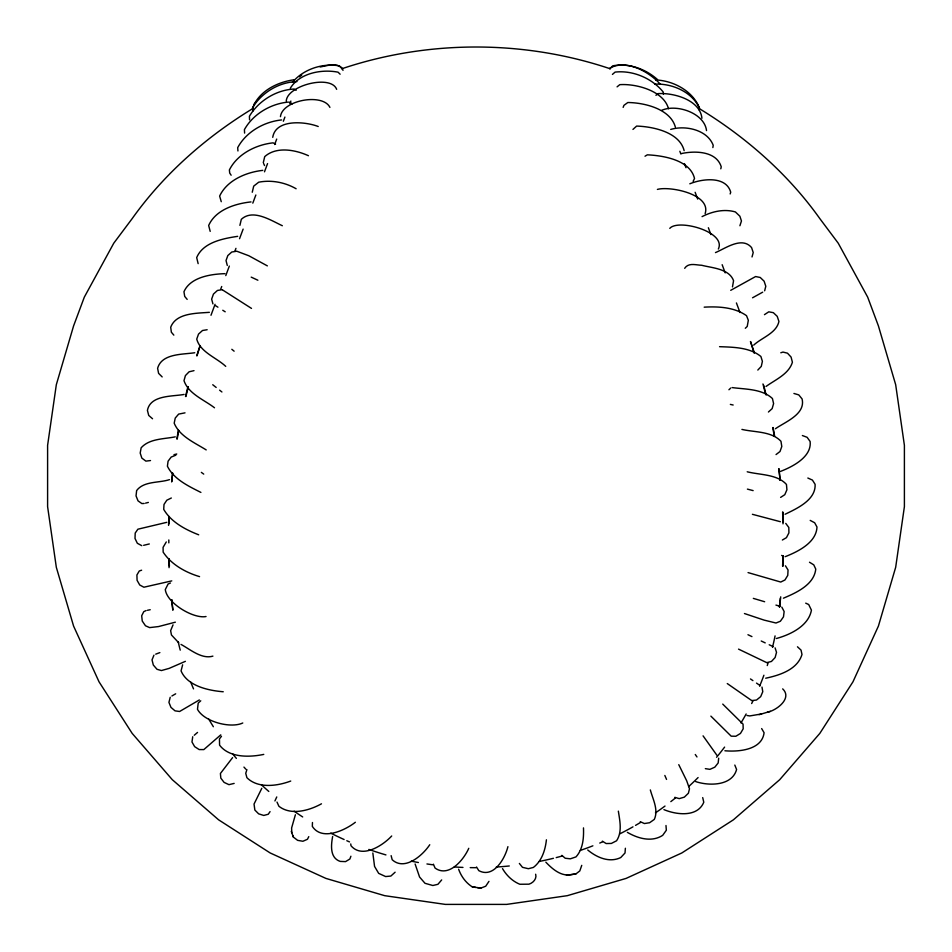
<?xml version="1.0" encoding="UTF-8"?>
<svg xmlns="http://www.w3.org/2000/svg" width="952" height="952" viewBox="0 0 952 952"><rect width="100%" height="100%" fill="white"/><g stroke="black" fill="none" stroke-linecap="round" stroke-linejoin="round"><path stroke-width="1.43" d="M372.839 852.992L374.564 866.439L378.67 873.365L385.631 876.554L390.867 876.054L395.116 872.199M272.736 137.338C275.687 118.75 305.259 121.463 318.23 126.509M718.689 758.197L718.177 762.945L714.821 767.169L709.93 769.347L705.337 768.645M581.755 865.356L579.816 870.913L575.865 873.948L571.271 874.591M699.339 110.194L699.434 107.79L697.816 104.613M280.447 116.668C282.28 100.079 322.871 92.832 329.916 107.386M701.933 118.262C699.946 99.865 673.933 92.725 658.272 93.594L655.928 95.319M286.255 101.114C287.064 85.406 331.01 74.232 336.651 89.333M171.753 481.7L172.609 473.144M706.527 130.591C704.397 112.883 676.217 103.637 661.557 110.396M291.776 832.726L291.621 827.942L295.394 814.757M171.681 481.712L172.645 473.144M312.47 822.516L312.327 826.384C321.847 841.187 344.803 830.489 355.358 822.254M507.916 846.661C505 858.549 493.564 878.636 478.808 870.64L476.524 866.998M712.858 147.572L713.215 145.275C707.3 129.722 685.333 125.045 670.708 129.436M332.653 836.475C331.01 845.09 329.701 857.966 340.245 861.405L345.564 861.608L349.86 859.025L350.907 856.229M253.625 105.505C260.646 90.38 278.079 81.908 294.073 79.778M732.481 286.897L733.564 280.697C729.184 268.678 712.334 268.024 701.672 265.263C695.9 265.108 688.546 262.371 684.678 268.321M488.959 881.35L485.734 886.205L480.95 888.061L477.452 887.621M720.795 168.825L721.235 166.79C716.344 151.011 695.043 150.642 681.442 153.558M674.825 797.336L679.228 798.633L684.345 797.133L688.403 793.23L689.486 788.768L686.725 780.866L678.764 764.658M252.696 107.992L254.684 103.292M468.765 848.315C463.719 859.823 448.808 877.875 435.076 868.081L433.398 864.178M764.646 290.8L765.801 286.278L764.111 281.185L760.22 277.472L755.602 276.544L730.719 290.324M718.355 249.031C726.673 231.871 678.11 218.555 669.78 228.373M752.02 256.957L753.222 252.554L751.58 247.579C741.965 236.251 725.781 248.234 715.476 252.589M441.68 879.922L437.92 884.313L432.851 885.503L425.008 883.301L419.57 877.018L415.108 863.988M182.641 664.817L181.059 670.874C187.413 686.094 208.559 690.581 223.244 691.759M730.16 193.946L730.719 192.209C726.078 175.608 701.969 178.75 689.819 183.795M290.3 88.25C299.464 73.102 321.526 68.949 338.043 72.173L340.126 74.208M705.146 213.605C711.406 194.113 669.875 185.926 657.404 189.412M210.987 315.279L215.069 304.307M220.697 289.229L221.721 286.504M225.779 275.604L229.337 266.072M234.93 251.09L235.953 248.341M239.535 238.726L243.129 229.111M252.804 203.145L255.85 195.005M264.489 171.812L267.56 163.589M274.676 144.514L276.699 139.087M283.351 121.249L284.91 117.072M289.92 103.637L290.884 101.043M623.143 107.386L623.965 105.315L627.832 102.519C644.516 102.673 670.553 108.968 675.408 127.247M429.757 844.733C422.688 855.408 404.695 871.294 392.176 859.716L391.129 855.634M173.038 624.857L170.634 630.64L171.455 634.972L178.738 642.79M274.926 800.953L276.758 796.955M609.863 68.818L612.743 65.831C628.725 62.856 645.575 68.841 657.534 79.575M739.906 225.743L741.453 220.983L739.882 216.223L735.396 211.939C724.258 208.678 712.132 211.439 702.064 216.628M308.781 836.641L307.448 839.271L302.903 841.259L297.631 840.354L293.383 837.094L291.264 831.31M693.115 181.344L694.52 178.5C690.188 160.043 663.52 155.593 647.348 154.831L645.016 156.223M246.901 769.621L245.747 773.31L246.901 777.689C258.016 788.827 277.401 786.066 290.729 781.045M261.812 788.304L254.041 804.059L254.85 810.033L258.647 813.841L263.764 815.447L268.262 814.246L270.059 811.628M391.7 835.987C382.775 845.602 362.129 858.978 350.979 845.721L350.752 843.936M166.279 541.95L163.078 547.352L163.161 552.136C171.312 564.572 185.652 572.485 199.563 576.626M292.419 82.336C303.486 69.151 322.407 62.951 339.257 65.831L342.137 68.818M632.949 129.412L636.626 126.081C653.167 126.592 679.538 132.197 684.143 150.654M221.483 736.301L219.448 738.895L219.579 745.154C229.301 757.971 249.674 757.364 263.764 754.4M232.585 757.637L220.412 773.488L220.816 778.117L224.089 782.389L228.956 784.662L234.156 783.413M321.467 803.809C309.364 810.533 290.943 815.816 278.888 806.249L277.008 802.072M192.72 736.741L191.983 741.989L194.648 746.654L199.17 749.557L203.823 749.593L220.769 734.861M745.309 328.273L747.225 326.429L748.332 320.288L746.523 315.683C734.516 307.187 718.367 306.342 704.183 307.163M609.673 68.318C625.738 58.798 649.157 71.614 660.295 84.252M728.934 389.749L730.791 388.023M200.753 700.803L198.218 703.088L197.48 709.299C204.121 721.806 230.741 728.732 242.772 722.984M757.816 370.054L761.291 366.389L762.397 361.343L760.898 356.488C749.664 347.278 733.361 347.206 719.557 346.683M612.433 74.411L615.087 72.102C632.83 70.103 651.87 78.159 663.163 91.939L663.437 94.319M170.23 697.269L168.932 702.374L170.944 707.36L175.025 710.846L179.607 711.489L199.349 699.946M194.267 735.241L197.54 732.433M768.431 412.014L772.143 408.634L773.595 403.588L772.429 398.519C761.993 388.773 745.511 389.368 732.183 387.583M617.074 86.858L619.764 84.669C636.233 83.502 663.841 90.94 668.506 108.73M764.456 314.66L768.764 311.828L773.345 312.673L777.225 316.35L778.926 321.455C776.416 333.271 761.814 337.567 753.71 345.112M299.487 76.85L301.76 75.041M776.047 454.568L780.009 451.51L781.794 446.5L780.961 441.276C771.394 431.137 754.662 432.387 741.917 429.411M153.95 655.19L152.022 659.867L153.32 665.032L157.009 669.292L161.423 670.553L169.111 668.399L185.39 661.331M171.895 695.983L175.668 693.806M782.365 540.022L786.447 537.654L788.911 532.87L788.815 527.491L785.757 523.398M752.556 297.786L762.695 292.169M253.244 108.278C206.441 136.695 164.018 173.835 132.173 218.615L113.764 243.2L84.323 297.131L73.59 325.905L56.323 384.703L47.6 445.357L47.6 506.642L56.323 567.297L73.59 626.095L99.044 681.834L132.173 733.385L172.3 779.7L218.615 819.827L270.166 852.956L325.905 878.41L384.703 895.677L445.357 904.4L506.642 904.4L567.297 895.677L626.095 878.41L681.834 852.956L733.385 819.827L779.7 779.7L819.827 733.385L852.956 681.834L878.41 626.095L895.677 567.297L904.4 506.642L904.4 445.357L895.677 384.703L878.41 325.905L867.677 297.131L838.236 243.2L819.827 218.615C787.982 173.835 745.559 136.695 698.756 108.278M767.383 712.227C776.546 710.466 792.647 698.328 782.687 688.879M766.015 386.464C775.428 379.634 788.792 374.124 792.409 362.236L791.076 357.06L787.482 353.18L782.972 352.073L780.807 352.775M146.072 610.577L143.776 611.66L141.693 615.754L142.253 621.049L145.477 625.773L149.654 627.606L158.556 626.559L175.358 622.18M170.444 583.005L168.111 583.981L165.291 589.597C167.005 603.294 193.565 619.026 206.037 616.527M775.404 428.745C785.376 421.772 805.785 414.203 802.084 398.936L798.776 394.89L793.92 393.462M212.903 656.13C201.741 659.462 190.305 649.454 181.023 644.421M155.723 654.143L159.865 652.608M171.336 498.003L166.802 500.228L164.006 504.441L163.72 509.368C171.098 522.112 185.438 529.633 198.694 534.81M175.87 455.175L171.193 457.067L168.076 461.185L167.409 466.218C173.776 479.296 188.567 486.174 200.908 492.422M141.622 570.212L139.29 570.974L136.909 574.972L137.076 580.327L139.742 585.004L143.883 587.217L171.765 580.887M780.616 497.396L784.793 494.683L786.923 489.768L786.447 484.437C777.213 474.144 759.993 475.024 747.213 471.787M747.011 715.487L749.736 715.94L761.576 713.952M759.089 714.69L770.382 711.334M341.744 68.782C428.079 39.758 523.921 39.758 610.256 68.782M783.437 598.189C796.217 592.798 814.162 584.73 815.757 569.082L813.758 564.845L809.497 562.239M320.169 66.985C327.107 65.676 336.782 62.404 342.327 68.318L342.994 70.388M766.884 662.616L771.453 661.45L775.13 657.523L776.523 652.334L775.083 647.872M150.511 460.554L145.894 461.125L141.848 458.102L140.194 453.069L141.146 447.809C149.404 438.527 163.863 439.134 175.263 436.849M173.99 454.675L176.751 453.985M145.561 503.132L148.357 502.43M143.657 545.317L149.309 543.961M194.006 370.649L189.127 371.78L185.414 375.588L183.998 380.669C188.46 393.89 204.144 399.769 214.498 407.777M147.453 610.292L150.226 609.732M166.767 522.339L137.885 529.205L135.208 533.06L135.005 538.439L137.338 543.283L141.777 545.674M785.079 514.258C796.919 508.546 815.995 499.943 815.102 484.318L812.425 480.082L807.832 478.023M222.09 289.694L217.437 290.455L213.45 294.073L211.641 299.142L212.939 303.914M207.155 329.737L202.502 330.499L198.528 334.081L196.731 339.114C200.265 352.216 216.461 357.619 225.731 366.365M236.417 251.28L231.776 252.018L227.814 255.564L226.029 260.562L227.29 265.441M545.841 862.155C552.136 868.795 561.025 876.673 570.891 874.638M566.416 875.257L575.865 873.948M654.762 84.157C671.898 83.229 692.068 91.82 699.303 107.992M751.842 700.589L756.507 700.041L760.684 696.638L762.778 691.688L761.981 687.082M169.468 479.641C158.948 483.116 143.859 480.879 136.636 490.566L136.041 495.909L138.04 500.871L141.86 503.56L144.168 503.477M785.257 556.658C797.99 551.625 816.34 542.664 816.983 527.015L814.65 522.743L810.212 520.399M765.706 678.217C779.557 675.301 797.455 669.625 801.989 654.476L801.048 650.133L797.467 646.789M655.619 79.968C672.457 80.539 690.938 89.988 698.375 105.505M780.045 471.573C792.254 466.944 811.973 456.996 810.116 441.466L807.117 437.301L802.381 435.54M262.788 170.372C246.199 172.193 227.1 180.154 219.638 196.064L221.257 201.693M281.602 119.94C264.097 121.713 246.128 131.852 237.702 147.643L237.94 150.963M251.019 201.919C235.215 203.585 215.592 209.785 208.666 225.481L210.19 231.372M194.755 352.74C182.546 354.596 161.697 353.394 157.615 368.317L158.591 373.351L162.173 376.921M237.691 236.346C223.101 238.524 203.05 242.32 196.683 257.599L198.147 263.644M288.254 102.09C270.773 103.685 253.065 114.073 244.414 129.627L244.605 133.101M296.953 81.61C279.233 81.979 261.562 92.582 252.566 107.79L252.708 111.396M209.357 312.327C196.529 313.375 176.132 312.803 170.705 327.25L171.36 332.224L173.835 335.128M184.093 394.449C172.122 396.627 150.416 394.961 147.417 410.383L148.726 415.441L152.546 418.761M776.332 638.518C790.219 634.758 808.605 625.999 811.425 610.161L808.7 604.532L805.713 603.152M458.626 869.224C461.196 876.435 465.885 882.849 472.394 886.955L475.81 887.395M472.394 886.955L480.95 888.061M185.021 412.847L178.655 414.096L175.239 418.083L174.192 423.176C179.607 436.373 194.815 442.751 206.203 449.915M724.9 750.771C738.788 751.997 762.016 749.974 764.087 732.731L761.659 728.577M752.401 514.306L780.378 521.708M730.351 404.398L733.159 405.017M747.403 489.114L753.139 490.613M224.946 273.664C210.773 274.093 190.34 277.127 183.95 291.752L184.712 296.417L187.175 299.392M753.329 598.38L764.646 601.735M775.951 605.091L780.2 606.353M236.917 251.28L248.805 255.743L267.357 265.882M748.058 572.592L780.735 582.041L784.972 579.97L787.768 575.365L788.042 569.998L785.412 565.785M766.586 662.568L738.538 649.121M744.452 613.54L764.099 620.109L775.999 623.013L780.366 621.251L783.484 616.872L784.139 611.553L781.806 607.114M640.256 821.671L644.385 823.539L649.621 822.73L654.31 819.41C658.701 809.831 652.846 799.287 650.335 789.922M251.209 277.127L257.873 280.221M747.951 634.722L751.937 636.602M761.231 641.005L765.218 642.886M769.204 644.766L773.191 646.646M275.592 144.061L273.045 142.848C255.898 144.728 237.357 153.998 229.384 169.944L229.706 173.05L231.134 175.216M781.651 555.409L783.508 556.301M663.937 809.616C676.432 814.864 697.554 817.506 703.778 802.227L702.707 797.597M289.301 102.15L292.335 103.875M222.506 289.908L251.495 308.4M296.191 90.261L294.192 89.024C276.235 89.916 258.551 100.817 249.412 116.251L249.567 119.821M751.64 700.517L727.268 683.56M215.509 305.651L217.925 307.187M222.768 310.257L225.196 311.804M602.342 841.14L606.126 843.543L611.362 843.436L616.575 840.771C622.406 832.024 619.835 820.814 618.348 811.14M695.722 781.592C708.942 786.078 732.195 786.031 736.586 769.49L734.813 765.063M750.485 678.943L752.901 680.609M756.519 683.108L760.148 685.607M627.38 832.357C637.864 838.474 651.656 842.508 662.687 835.344L666.341 830.239L665.983 825.515M201.348 472.382L203.728 474.108M212.736 384.739L216.175 387.452M219.614 390.165L221.911 391.974M282.339 225.731C270.82 220.352 252.851 208.595 241.32 219.329L239.904 225.374M231.824 349.301L234.121 351.181M561.87 855.36L565.214 858.24L570.343 858.823L575.996 856.895C583.076 849.101 583.85 837.927 583.481 827.883M296.12 188.758C285.065 182.356 271.356 179.714 258.694 182.201L253.708 186.128L252.256 192.245M308.448 155.723C295.501 149.821 276.425 146.132 264.715 156.628L263.276 162.697M587.741 849.993C596.737 857.478 609.363 863.095 620.752 857.55L625.024 852.98L625.381 848.256M722.746 704.099L743.048 724.139L743.191 728.816L740.454 733.445L735.86 736.253L731.184 736.17L710.882 716.13M703.064 735.848L716.927 755.293M695.281 754.508L696.971 756.947M502.501 868.617C506.5 875.412 512.462 881.278 519.851 884.253L528.943 884.182C533.084 882.956 537.047 878.779 535.655 874.233M263.704 163.649L264.549 165.541M664.841 775.463L666.555 779.414M519.375 863.44L522.481 867.332L528.372 868.712L533.37 867.439C541.878 861.001 545.306 849.993 546.412 839.807M679.847 151.285L680.858 153.998M684.44 163.589L685.976 167.707M695.138 192.28L697.673 199.075M708.359 227.73L710.93 234.597M722.151 264.704L725.198 272.879M736.42 302.938L740.001 312.542M292.835 835.57L293.383 837.094M778.879 468.872L780.164 480.284M778.962 468.86L780.104 480.284M775.071 635.9A304.473 285.279 0 0 1 772.488 647.312M768.145 662.77A304.473 285.279 0 0 1 767.252 665.555M763.897 675.242A304.473 285.279 0 0 1 759.613 686.178M752.961 700.91A304.473 285.279 0 0 1 751.663 703.54M746.154 713.976A304.473 285.279 0 0 1 740.965 722.937M724.603 747.106A304.473 285.279 0 0 1 716.558 757.28M698.09 777.558A304.473 285.279 0 0 1 688.629 786.602M675.384 798.002A304.473 285.279 0 0 1 670.827 801.632M665.008 806.058A304.473 285.279 0 0 1 655.44 812.865M640.613 822.397A304.473 285.279 0 0 1 635.543 825.372M632.985 826.836A304.473 285.279 0 0 1 619.942 833.785M602.485 841.901A304.473 285.279 0 0 1 599.76 843.056M592.882 845.828A304.473 285.279 0 0 1 580.292 850.422M561.775 856.122A304.473 285.279 0 0 1 556.218 857.597M553.421 858.299A304.473 285.279 0 0 1 539.296 861.441M509.284 865.975A304.473 285.279 0 0 1 496.278 867.046M476 867.677A304.473 285.279 0 0 1 470.217 867.629M462.969 867.415A304.473 285.279 0 0 1 454.282 866.951M432.672 864.773A304.473 285.279 0 0 1 426.948 863.952M418.392 862.524A304.473 285.279 0 0 1 411.276 861.155M385.929 854.908A304.473 285.279 0 0 1 368.888 849.446M349.515 841.901A304.473 285.279 0 0 1 346.802 840.723M344.1 839.521A304.473 285.279 0 0 1 330.737 833.119M302.676 816.947A304.473 285.279 0 0 1 294.132 811.199M268.809 791.445A304.473 285.279 0 0 1 261.241 784.626M245.89 769.216A304.473 285.279 0 0 1 243.95 767.098M236.37 758.387A304.473 285.279 0 0 1 232.704 753.924M213.367 726.733A304.473 285.279 0 0 1 208.774 719.117M193.53 688.891A304.473 285.279 0 0 1 190.721 682.096M180.237 650.145A304.473 285.279 0 0 1 178.155 641.612M782.949 512.164A433.065 302.819 78 0 1 783.353 522.47M783.377 556.075A433.065 302.819 78 0 1 782.996 566.226M780.723 596.821A433.065 302.819 78 0 1 779.569 607.067M782.615 512.116A471.121 329.428 78 0 1 783.008 523.874M782.949 555.98A471.121 329.428 78 0 1 782.592 566.119M780.331 598.213A471.121 329.428 78 0 1 779.402 607.019M750.45 341.613A471.121 329.428 78 0 1 754.091 352.93M762.945 383.953A471.121 329.428 78 0 1 765.408 393.747M772.726 427.591A471.121 329.428 78 0 1 774.285 436.111M750.581 341.566A433.065 302.819 78 0 1 754.305 352.847M763.683 385.239A433.065 302.819 78 0 1 766.146 395.044M773.107 427.519A433.065 302.819 78 0 1 774.63 436.052M172.8 609.982A433.065 302.819 -78 0 1 171.586 599.76M169.075 567.678A433.065 302.819 -78 0 1 168.718 558.979M168.575 525.409A433.065 302.819 -78 0 1 168.849 516.579M177.215 438.955A471.121 329.428 -78 0 1 178.738 430.423M185.914 396.556A471.121 329.428 -78 0 1 188.341 386.738M197.028 355.774A471.121 329.428 -78 0 1 200.158 345.85M176.882 438.908A433.065 302.819 -78 0 1 178.369 430.363M185.521 396.448A433.065 302.819 -78 0 1 187.96 386.643M196.79 355.691A433.065 302.819 -78 0 1 200.003 345.79M172.931 609.934A471.121 329.428 -78 0 1 171.812 599.677M169.408 566.119A471.121 329.428 -78 0 1 169.135 558.883M168.825 542.878A471.121 329.428 -78 0 1 168.813 539.962M168.992 523.874A471.121 329.428 -78 0 1 169.218 516.531"/></g></svg>
